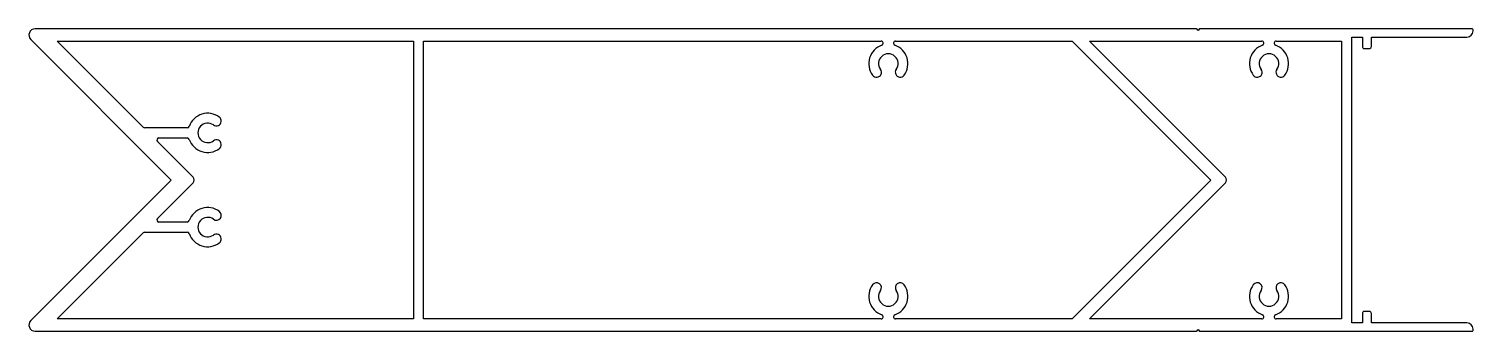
# Model space of a CAD drawing. Extents: x 2349 to 2703, y 1478 to 1552.
import ezdxf

# ---------------------------------------------------------------- set-up
doc = ezdxf.new("R2010")
doc.units = 0
doc.layers.get('0').update_dxf_attribs({"linetype": 'CONTINUOUS'})

msp = doc.modelspace()

# ---------------------------------------------------------------- linework, layer by layer
for p, q in [((2635.13, 1552.49), (2350.33, 1552.49)), ((2635.43, 1552.21), (2635.29, 1552.4)), ((2635.73, 1552.4), (2635.59, 1552.21)), ((2702.74, 1552.49), (2635.89, 1552.49)), ((2702.94, 1551.99), (2702.94, 1552.29)), ((2349.27, 1549.93), (2383.71, 1515.49)), ((2376.86, 1528.42), (2355.8, 1549.49)), ((2355.8, 1549.49), (2443.11, 1549.49)), ((2443.11, 1549.49), (2443.11, 1481.49)), ((2445.61, 1481.49), (2445.61, 1549.49)), ((2445.61, 1549.49), (2557.8, 1549.49)), ((2561.32, 1549.49), (2604.67, 1549.49)), ((2604.67, 1549.49), (2638.67, 1515.49)), ((2642.21, 1516.2), (2608.91, 1549.49)), ((2608.91, 1549.49), (2651.14, 1549.49)), ((2654.66, 1549.49), (2670.69, 1549.49)), ((2670.69, 1549.49), (2670.69, 1481.49)), ((2673.19, 1480.49), (2673.19, 1550.49)), ((2673.19, 1550.49), (2675.79, 1550.49)), ((2675.79, 1550.49), (2675.79, 1548.19)), ((2676.29, 1547.69), (2677.44, 1547.69)), ((2677.99, 1548.19), (2677.99, 1550.49)), ((2677.99, 1550.49), (2701.44, 1550.49)), ((2387.67, 1528.28), (2377.22, 1528.28)), ((2389.09, 1516.2), (2380.36, 1524.92)), ((2380.71, 1525.78), (2387.67, 1525.78)), ((2383.71, 1515.49), (2349.27, 1481.05)), ((2380.36, 1506.06), (2389.09, 1514.78)), ((2638.67, 1515.49), (2604.67, 1481.49)), ((2608.91, 1481.49), (2642.21, 1514.78)), ((2387.67, 1505.2), (2380.71, 1505.2)), ((2355.8, 1481.49), (2376.86, 1502.56)), ((2377.21, 1502.7), (2387.67, 1502.7)), ((2443.11, 1481.49), (2355.8, 1481.49)), ((2557.8, 1481.49), (2445.61, 1481.49)), ((2604.67, 1481.49), (2561.32, 1481.49)), ((2651.14, 1481.49), (2608.91, 1481.49)), ((2670.69, 1481.49), (2654.66, 1481.49)), ((2675.79, 1480.49), (2673.19, 1480.49)), ((2675.79, 1482.79), (2675.79, 1480.49)), ((2677.49, 1483.29), (2676.29, 1483.29)), ((2677.99, 1480.49), (2677.99, 1482.79)), ((2701.44, 1480.49), (2677.99, 1480.49)), ((2350.33, 1478.49), (2635.13, 1478.49)), ((2635.29, 1478.58), (2635.43, 1478.77)), ((2635.59, 1478.77), (2635.73, 1478.58)), ((2635.89, 1478.49), (2702.74, 1478.49)), ((2702.94, 1478.69), (2702.94, 1478.99))]:
    msp.add_line(p, q)
for centre, radius, start, end in [((2350.33, 1550.99), 1.5, 90, 225), ((2635.13, 1552.29), 0.2, 35, 90), ((2635.51, 1552.27), 0.1, 215, 325), ((2635.9, 1552.28), 0.214, 91.9152, 143.0578), ((2701.44, 1551.99), 1.5, 270, 359.9996), ((2702.74, 1552.29), 0.2, 0, 90), ((2559.56, 1543.99), 4.8, 109.37, 216.3361), ((2557.8, 1548.99), 0.5, 289.37, 90), ((2561.32, 1548.99), 0.5, 90, 250.63), ((2559.56, 1543.99), 4.8, 323.664, 70.63), ((2652.9, 1543.99), 4.8, 109.3699, 216.3361), ((2651.14, 1548.99), 0.5, 289.3699, 90), ((2654.66, 1548.99), 0.5, 90, 250.6301), ((2652.9, 1543.99), 4.8, 323.664, 70.6301), ((2676.29, 1548.19), 0.5, 180, 270), ((2677.49, 1548.19), 0.5, 264.8345, 360), ((2559.56, 1543.99), 2.4, 323.664, 216.3361), ((2652.9, 1543.99), 2.4, 323.664, 216.3361), ((2556.66, 1541.86), 1.2, 216.3361, 36.3361), ((2562.46, 1541.86), 1.2, 143.664, 323.664), ((2650, 1541.86), 1.2, 216.3361, 36.3361), ((2655.8, 1541.86), 1.2, 143.664, 323.664), ((2392.67, 1527.03), 4.8, 53.6813, 160.7024), ((2394.81, 1529.93), 1.2, 233.6466, 53.6813), ((2377.22, 1528.78), 0.504, 225.1752, 270), ((2387.67, 1528.78), 0.5, 270.0174, 340.7024), ((2392.67, 1527.03), 2.4, 53.6466, 306.3535), ((2380.71, 1525.28), 0.5, 90, 225), ((2387.67, 1525.28), 0.5, 19.2976, 90), ((2392.67, 1527.03), 4.8, 199.2976, 306.3187), ((2394.81, 1524.13), 1.2, 306.3187, 126.3535), ((2388.38, 1515.49), 1, 315, 45), ((2641.5, 1515.49), 1, 315, 45), ((2392.67, 1503.95), 4.8, 53.6639, 160.7198), ((2380.71, 1505.7), 0.5, 135, 270), ((2387.67, 1505.7), 0.5, 270.0174, 340.7198), ((2392.67, 1503.95), 2.4, 53.6639, 306.3361), ((2394.81, 1506.85), 1.2, 233.6639, 53.6639), ((2377.21, 1502.2), 0.5, 90, 135), ((2387.67, 1502.2), 0.5, 19.2802, 90), ((2392.67, 1503.95), 4.8, 199.2802, 306.3361), ((2394.81, 1501.05), 1.2, 306.3361, 126.3361), ((2559.56, 1486.99), 4.8, 143.6639, 250.63), ((2556.66, 1489.12), 1.2, 323.6639, 143.6639), ((2559.56, 1486.99), 2.4, 143.6639, 36.336), ((2559.56, 1486.99), 4.8, 289.37, 36.336), ((2562.46, 1489.12), 1.2, 36.336, 216.336), ((2652.9, 1486.99), 4.8, 143.6639, 250.63), ((2650, 1489.12), 1.2, 323.6639, 143.6639), ((2652.9, 1486.99), 2.4, 143.6639, 36.336), ((2652.9, 1486.99), 4.8, 289.37, 36.336), ((2655.8, 1489.12), 1.2, 36.336, 216.336), ((2350.33, 1479.99), 1.5, 135, 270), ((2557.8, 1481.99), 0.5, 270, 70.63), ((2561.32, 1481.99), 0.5, 109.37, 270), ((2651.14, 1481.99), 0.5, 270, 70.63), ((2654.66, 1481.99), 0.5, 109.37, 270), ((2676.29, 1482.79), 0.5, 90, 180), ((2677.49, 1482.79), 0.5, 0, 90), ((2701.44, 1478.99), 1.5, 0.0004, 90), ((2635.13, 1478.69), 0.2, 270, 325), ((2635.51, 1478.71), 0.1, 35, 145), ((2635.89, 1478.69), 0.2, 215, 270), ((2702.74, 1478.69), 0.2, 269.9998, 0.0004)]:
    msp.add_arc(centre, radius, start, end)

doc.saveas('drawing.dxf')
